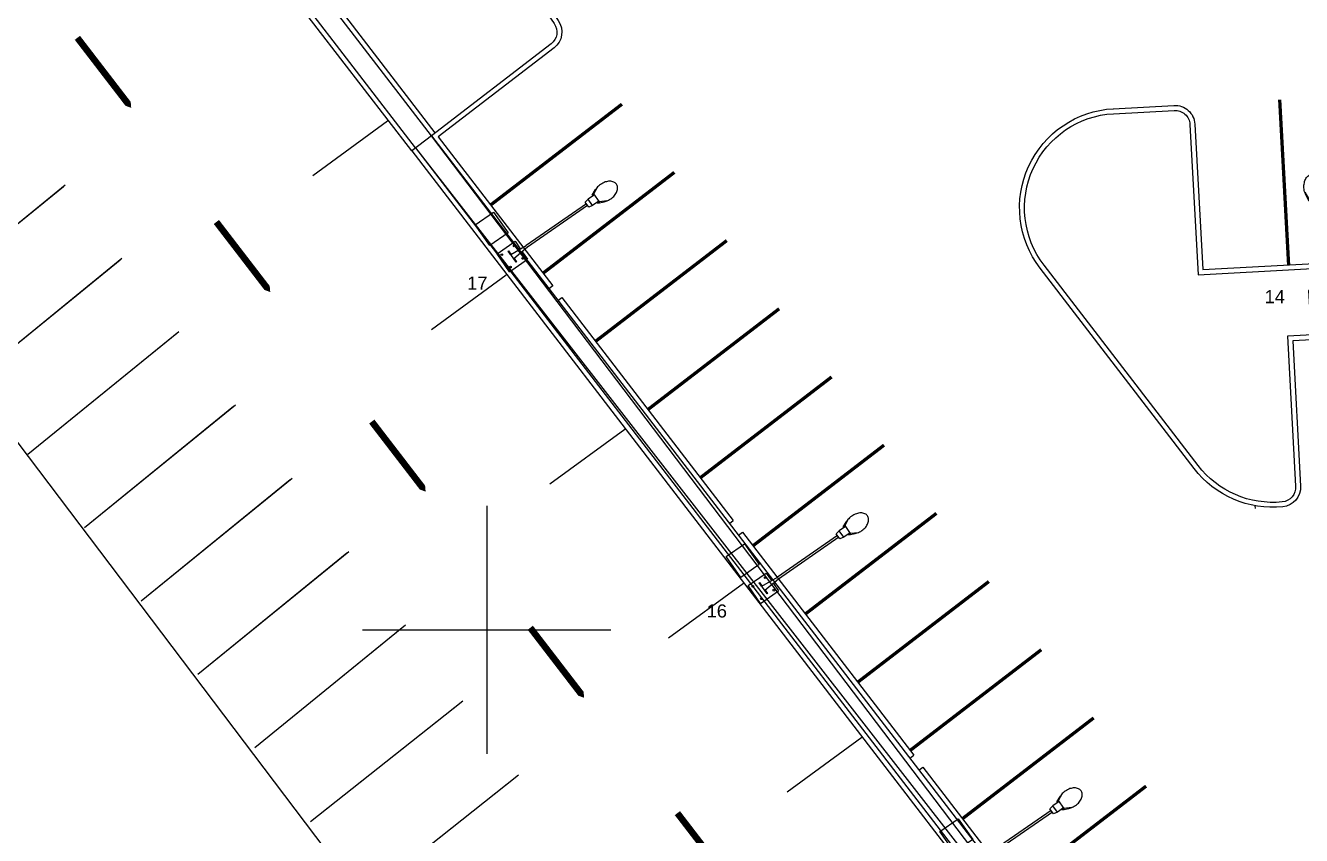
# Model space of a CAD drawing. Header units: millimetres. Extents: x 793 to 3159, y 750 to 2095.
# Drawn here: x 963.12 to 1001.68, y 1269.66 to 1294.14 of the extents above; entities that cross this region are included whole.
import ezdxf

# ---------------------------------------------------------------- set-up
doc = ezdxf.new("R2010")
doc.units = ezdxf.units.MM
doc.linetypes.add('CONTINUA', pattern=[0])
for name, color, linetype in [('A-CUNETAS', 3, 'Continuous'), ('A-GUARNICIONES', 1, 'Continuous'), ('A-PISOS-HATCH', 8, 'Continuous'), ('ESTACIONAMIENTO', 8, 'Continuous'), ('LUMINARIA', 3, 'Continuous'), ('poligono real existente', 210, 'Continuous'), ('RETUTM01', 8, 'Continuous'), ('XR', 1, 'Continuous')]:
    doc.layers.add(name, color=color, linetype=linetype)
doc.styles.get("Standard").update_dxf_attribs({"font": 'arial.ttf'})

# ---------------------------------------------------------------- blocks, each defined once
blk = doc.blocks.new('A$C6A1540C3')
at = {"layer": 'RETUTM01', "color": 8, "linetype": 'Continuous'}
for p, q in [((3.75, 7.5), (3.75, 0)), ((0, 3.75), (7.5, 3.75))]:
    blk.add_line(p, q, dxfattribs=at)
blk = doc.blocks.new('lampara individual')
at = {"color": 3, "linetype": 'CONTINUA'}
for p, q in [((508438.031, 3227004.84, -26.736), (508438.073, 3227004.18, -26.736)), ((508438.69, 3227004.882, -26.736), (508438.733, 3227004.223, -26.736)), ((508438.301, 3227004.537, -26.736), (508438.178, 3227004.529, -26.736)), ((508438.179, 3227004.507, -26.736), (508438.178, 3227004.529, -26.736)), ((508438.302, 3227004.515, -26.736), (508438.179, 3227004.507, -26.736)), ((508438.302, 3227004.526, -26.736), (508438.462, 3227004.536, -26.736)), ((508438.383, 3227003.993, -26.736), (508438.302, 3227004.526, -26.736)), ((508438.462, 3227004.536, -26.736), (508438.449, 3227003.997, -26.736)), ((508438.461, 3227004.547, -26.736), (508438.584, 3227004.555, -26.736)), ((508438.462, 3227004.525, -26.736), (508438.585, 3227004.533, -26.736)), ((508438.584, 3227004.555, -26.736), (508438.585, 3227004.533, -26.736)), ((508438.352, 3227004.198, -26.736), (508438.073, 3227004.18, -26.736)), ((508438.526, 3227001.785, -26.736), (508438.383, 3227003.993, -26.736)), ((508438.592, 3227001.789, -26.736), (508438.449, 3227003.997, -26.736)), ((508438.733, 3227004.223, -26.736), (508438.454, 3227004.205, -26.736)), ((508438.45, 3227001.654, -26.736), (508438.464, 3227001.781, -26.736)), ((508438.45, 3227001.654, -26.736), (508438.684, 3227001.669, -26.736)), ((508438.464, 3227001.781, -26.736), (508438.654, 3227001.794, -26.736)), ((508438.684, 3227001.669, -26.736), (508438.654, 3227001.794, -26.736)), ((508438.699, 3227001.439, -26.736), (508438.684, 3227001.669, -26.736)), ((508438.342, 3227001.214, -26.736), (508438.435, 3227001.421, -26.736)), ((508438.431, 3227001.487, -26.736), (508438.363, 3227001.298, -26.736)), ((508438.431, 3227001.487, -26.736), (508438.461, 3227001.489, -26.736)), ((508438.435, 3227001.421, -26.736), (508438.431, 3227001.487, -26.736)), ((508438.435, 3227001.421, -26.736), (508438.729, 3227001.44, -26.736)), ((508438.465, 3227001.423, -26.736), (508438.45, 3227001.654, -26.736)), ((508438.695, 3227001.504, -26.736), (508438.725, 3227001.506, -26.736)), ((508438.729, 3227001.44, -26.736), (508438.725, 3227001.506, -26.736)), ((508438.725, 3227001.506, -26.736), (508438.816, 3227001.327, -26.736)), ((508438.729, 3227001.44, -26.736), (508438.848, 3227001.247, -26.736))]:
    blk.add_line(p, q, dxfattribs=at)
at = {"color": 3, "linetype": 'CONTINUA', "elevation": -26.736}
for points in [[(508438.363, 3227001.298, 0.033777), (508438.348, 3227001.243, 0.068356), (508438.336, 3227001.085, 0.068356), (508438.368, 3227000.929, 0.080525), (508438.432, 3227000.811, 0.107063), (508438.531, 3227000.728, 0.138314), (508438.629, 3227000.707, 0.138314)], [(508438.629, 3227000.707, 0.138314), (508438.723, 3227000.74, 0.107063), (508438.81, 3227000.835, 0.080525), (508438.859, 3227000.961, 0.068356), (508438.87, 3227001.119, 0.068356), (508438.838, 3227001.275, 0.033777), (508438.816, 3227001.327, 0.107063)]]:
    blk.add_lwpolyline(points, format="xyb", dxfattribs=at)
at = {"color": 3, "linetype": 'CONTINUA'}
for centre in [(508438.139, 3227004.745, -26.736), (508438.595, 3227004.774, -26.736), (508438.168, 3227004.288, -26.736), (508438.625, 3227004.318, -26.736)]:
    blk.add_circle(centre, 0.0263, dxfattribs=at)
at = {"layer": 'XR', "color": 3}
blk.add_line((508438.031, 3227004.84, -26.736), (508438.69, 3227004.882, -26.736), dxfattribs=at)
blk.add_lwpolyline([(508439.016, 3227004.946), (508439.782, 3227004.997), (508439.827, 3227004.323), (508439.061, 3227004.272)], close=True, dxfattribs=at)
blk = doc.blocks.new('REG1')
at = {"linetype": 'CONTINUA'}
for p, q in [((117.568, 264.575), (116.908, 264.538)), ((116.908, 264.538), (116.945, 263.878)), ((117.568, 264.575), (117.605, 263.915)), ((117.605, 263.915), (116.945, 263.878))]:
    blk.add_line(p, q, dxfattribs=at)
blk = doc.blocks.new('LUM1')
at = {"linetype": 'CONTINUA'}
for p, q in [((322.259, 492.296), (322.422, 492.541)), ((322.422, 492.541), (322.313, 492.741)), ((322.477, 492.505), (322.367, 492.673)), ((322.405, 492.516), (322.598, 492.389)), ((322.422, 492.541), (322.477, 492.505)), ((322.46, 492.48), (322.477, 492.505)), ((322.033, 492.319), (322.259, 492.296)), ((322.314, 492.259), (322.116, 492.295)), ((322.259, 492.296), (322.314, 492.259)), ((322.275, 492.321), (322.468, 492.193)), ((322.314, 492.259), (322.33, 492.284)), ((322.468, 492.193), (322.598, 492.389)), ((322.468, 492.193), (322.585, 492.141)), ((322.585, 492.141), (322.691, 492.301)), ((322.598, 492.389), (322.691, 492.301)), ((322.62, 492.194), (324.463, 490.97)), ((322.656, 492.249), (324.5, 491.025)), ((324.463, 490.97), (324.885, 490.634)), ((324.973, 490.767), (324.5, 491.025)), ((324.836, 491.159), (324.682, 490.926)), ((324.836, 491.159), (325.387, 490.793)), ((324.964, 490.774), (325.032, 490.876)), ((324.982, 490.761), (325.05, 490.864)), ((325.032, 490.876), (325.05, 490.864)), ((324.625, 490.841), (324.471, 490.608)), ((324.471, 490.608), (325.021, 490.243)), ((324.875, 490.64), (324.807, 490.537)), ((324.826, 490.525), (324.807, 490.537)), ((324.894, 490.628), (324.826, 490.525)), ((324.885, 490.634), (324.973, 490.767)), ((325.358, 490.376), (324.885, 490.634)), ((324.973, 490.767), (325.394, 490.431)), ((325.176, 490.475), (325.021, 490.243)), ((325.387, 490.793), (325.232, 490.561)), ((327.202, 489.153), (325.358, 490.376)), ((327.238, 489.208), (325.394, 490.431)), ((327.167, 489.101), (327.273, 489.26)), ((327.26, 489.013), (327.167, 489.101)), ((327.26, 489.013), (327.39, 489.208)), ((327.452, 488.885), (327.26, 489.013)), ((327.39, 489.208), (327.273, 489.26)), ((327.582, 489.081), (327.39, 489.208)), ((327.436, 488.86), (327.599, 489.106)), ((327.527, 489.117), (327.544, 489.142)), ((327.599, 489.106), (327.544, 489.142)), ((327.544, 489.142), (327.742, 489.107)), ((327.599, 489.106), (327.825, 489.083)), ((327.381, 488.897), (327.398, 488.922)), ((327.436, 488.86), (327.381, 488.897)), ((327.381, 488.897), (327.491, 488.728)), ((327.545, 488.661), (327.436, 488.86))]:
    blk.add_line(p, q, dxfattribs=at)
for points in [[(322.116, 492.295, -0.033777), (322.061, 492.309, -0.068356), (321.918, 492.378, -0.068356), (321.799, 492.483, -0.080525), (321.728, 492.598, -0.107063), (321.705, 492.724, -0.138314), (321.736, 492.82, -0.138314)], [(321.736, 492.82, -0.138314), (321.812, 492.885, -0.107063), (321.937, 492.913, -0.080525), (322.071, 492.893, -0.068356), (322.214, 492.824, -0.068356), (322.333, 492.719, -0.033777), (322.367, 492.673, -0.107063)], [(328.122, 488.582, 0.138314), (328.152, 488.677, 0.107063), (328.13, 488.804, 0.080525), (328.059, 488.919, 0.068356), (327.94, 489.024, 0.068356), (327.797, 489.093, 0.033777), (327.742, 489.107, 0.107063)], [(327.491, 488.728, 0.033777), (327.525, 488.683, 0.068356), (327.644, 488.578, 0.068356), (327.787, 488.509, 0.080525), (327.921, 488.488, 0.107063), (328.046, 488.517, 0.138314), (328.122, 488.582, 0.138314)]]:
    blk.add_lwpolyline(points, format="xyb", dxfattribs=at)
for centre in [(324.865, 491.018), (324.612, 490.637), (325.246, 490.765), (324.993, 490.384)]:
    blk.add_circle(centre, 0.0263, dxfattribs=at)
at = {"linetype": 'CONTINUA', "xscale": 1.099223008363486, "yscale": 1.099223008363486, "zscale": 1.099223008363486, "rotation": 53.22797431436472}
blk.add_blockref('REG1', (480.994, 214.48), dxfattribs=at)

msp = doc.modelspace()

# ---------------------------------------------------------------- linework, layer by layer
at = {"layer": 'A-CUNETAS'}
msp.add_line((975.38342, 1290.80879), (974.78868, 1290.35187), dxfattribs=at)
for points in [[(974.78868, 1290.35187), (971.21453, 1295.00412, -0.60345536), (982.11425, 1318.71869), (1062.42566, 1323.06437, -0.41421356), (1075.89857, 1310.97467)], [(974.90763, 1290.44326), (971.33348, 1295.09551, -0.60345536), (982.12235, 1318.56891), (1062.43377, 1322.91459, -0.41421356), (1075.74879, 1310.96656)], [(975.38342, 1290.80879), (971.80928, 1295.46104, -0.60345536), (982.15477, 1317.96978), (989.79346, 1318.38312)], [(975.50237, 1290.90018), (971.92823, 1295.55243, -0.60345536), (982.16288, 1317.82), (989.80157, 1318.23333)]]:
    msp.add_lwpolyline(points, format="xyb", dxfattribs=at)
at = {"layer": 'A-CUNETAS', "color": 8}
for points in [[(995.99047, 1263.63888), (975.38342, 1290.80879)], [(974.90763, 1290.44326), (995.84952, 1263.53059)]]:
    msp.add_lwpolyline(points, dxfattribs=at)
at = {"layer": 'A-CUNETAS'}
for points in [[(974.78868, 1290.35187), (995.56335, 1263.31074)], [(974.90763, 1290.44326), (995.6823, 1263.40212)]]:
    msp.add_lwpolyline(points, dxfattribs=at)
at = {"layer": 'A-GUARNICIONES', "color": 5}
msp.add_line((1000.28639, 1279.54333), (1000.28205, 1279.62357), dxfattribs=at)
at = {"layer": 'A-GUARNICIONES', "color": 1}
for points in [[(989.89612, 1316.48589, 0.589522), (979.09499, 1294.2044, -0.40222408), (979.00133, 1293.5883), (975.38342, 1290.80879), (996.1581, 1263.76766), (999.76623, 1266.53965, -0.41421356), (1000.39723, 1266.45695), (1015.40283, 1246.92506, -0.40961141), (1014.229, 1237.38618), (1002.54865, 1228.11668)], [(989.90423, 1316.33611, 0.589522), (979.2176, 1294.29082, -0.40222408), (979.09272, 1293.46935), (975.59376, 1290.78123)], [(995.98891, 1291.62877), (997.82444, 1291.7281, -0.41421495), (998.45598, 1291.1614), (998.69372, 1286.76783), (1004.88466, 1287.10282), (1005.00893, 1284.80618), (1001.41419, 1284.61167), (1001.65179, 1280.22063, -0.40081067), (1001.11259, 1279.59121, -0.25953865), (998.434, 1280.74853), (993.78033, 1286.80593, -0.60345536), (995.99722, 1291.62923)]]:
    msp.add_lwpolyline(points, format="xyb", dxfattribs=at)
msp.add_lwpolyline([(1004.74299, 1286.94493), (1004.85105, 1284.94786), (1001.25631, 1284.75334), (1001.50201, 1280.21252, -0.40081067), (1001.09761, 1279.74046, -0.25953865), (998.55295, 1280.83991), (993.89928, 1286.89731, -0.60248492), (995.99723, 1291.479), (997.83254, 1291.57832, -0.41421495), (998.3062, 1291.15329), (998.55204, 1286.60994)], format="xyb", close=True, dxfattribs=at)
for points in [[(975.59376, 1290.78123), (979.05473, 1286.27629), (978.93578, 1286.18491)], [(979.20993, 1285.82806), (979.32888, 1285.91945), (984.50732, 1279.17899)], [(984.38837, 1279.0876), (984.50732, 1279.17899)], [(984.66252, 1278.73076), (984.78147, 1278.82214)], [(984.78147, 1278.82214), (989.95991, 1272.08168)], [(989.84096, 1271.9903), (989.95991, 1272.08168)], [(990.11511, 1271.63345), (990.23406, 1271.72483)], [(990.23406, 1271.72483), (995.91151, 1264.33484), (995.79256, 1264.24346)]]:
    msp.add_lwpolyline(points, dxfattribs=at)
at = {"layer": 'A-PISOS-HATCH'}
for p, q in [((964.32137, 1289.31314, 296.06236), (959.76382, 1285.60231, 296.11724)), ((964.2669, 1289.26879, 296.06302), (959.76382, 1285.60231, 296.11724)), ((966.0348, 1287.0975, 296.06302), (961.47725, 1283.38667, 296.11789)), ((965.98034, 1287.05315, 296.06368), (961.47725, 1283.38667, 296.11789)), ((967.74824, 1284.88185, 296.06368), (963.19068, 1281.17103, 296.11855)), ((967.69377, 1284.83751, 296.06433), (963.19068, 1281.17103, 296.11855)), ((969.46167, 1282.66621, 296.06433), (964.90412, 1278.95538, 296.11921)), ((969.40721, 1282.62186, 296.06499), (964.90412, 1278.95538, 296.11921)), ((971.17511, 1280.45057, 296.06499), (966.61755, 1276.73974, 296.11986)), ((971.12064, 1280.40622, 296.06564), (966.61755, 1276.73974, 296.11986)), ((972.88854, 1278.23492, 296.06564), (968.33099, 1274.5241, 296.12052)), ((972.83408, 1278.19058, 296.0663), (968.33099, 1274.5241, 296.12052)), ((974.60198, 1276.01928, 296.0663), (970.04442, 1272.30845, 296.12117)), ((974.54751, 1275.97493, 296.06695), (970.04442, 1272.30845, 296.12117)), ((976.33515, 1273.7183, 296.06695), (971.72759, 1270.06973, 296.12183)), ((976.28008, 1273.67469, 296.06761), (971.72759, 1270.06973, 296.12183)), ((978.01832, 1271.47958, 296.06761), (973.41077, 1267.83102, 296.12248)), ((977.96326, 1271.43597, 296.06827), (973.41077, 1267.83102, 296.12248))]:
    msp.add_line(p, q, dxfattribs=at)
at = {"layer": 'A-PISOS-HATCH', "color": 31, "true_color": 0xfecc66, "const_width": 0.1}
for points in [[(981.14273, 1291.76558), (977.17775, 1288.71944)], [(1001.28992, 1286.90831), (1001.01976, 1291.901)], [(982.72672, 1289.70379), (978.76174, 1286.65765)], [(984.31071, 1287.64201), (980.34574, 1284.59587)], [(985.8947, 1285.58022), (981.92973, 1282.53408)], [(987.4787, 1283.51843), (983.51372, 1280.47229)], [(989.06269, 1281.45665), (985.09771, 1278.41051)], [(990.64668, 1279.39486), (986.68171, 1276.34872)], [(992.23067, 1277.33307), (988.2657, 1274.28693)], [(993.81467, 1275.27128), (989.84969, 1272.22514)], [(995.39866, 1273.2095), (991.43368, 1270.16336)], [(996.98265, 1271.14771), (993.01768, 1268.10157)]]:
    msp.add_lwpolyline(points, dxfattribs=at)
at = {"layer": 'Defpoints'}
for p, q in [((1000.33963, 1232.01001, 296.133), (929.73972, 1325.36394, 297.56792)), ((971.79946, 1289.60848, 0.3299), (974.06155, 1291.26012, 0.32925)), ((971.79946, 1289.60848, 0.3299), (974.06155, 1291.26012, 0.32925)), ((975.3831, 1284.95025, 0.27503), (977.64518, 1286.60189, 0.27437)), ((975.3831, 1284.95025, 0.27503), (977.64518, 1286.60189, 0.27437)), ((978.96673, 1280.29202, 0.22015), (981.22882, 1281.94366, 0.2195)), ((978.96673, 1280.29202, 0.22015), (981.22882, 1281.94366, 0.2195)), ((982.55036, 1275.63379, 0.16528), (984.81245, 1277.28543, 0.16462)), ((982.55036, 1275.63379, 0.16528), (984.81245, 1277.28543, 0.16462)), ((986.134, 1270.97556, 0.11041), (988.39608, 1272.6272, 0.10975)), ((986.134, 1270.97556, 0.11041), (988.39608, 1272.6272, 0.10975))]:
    msp.add_line(p, q, dxfattribs=at)
at = {"layer": 'ESTACIONAMIENTO'}
for points in [[(964.68655, 1293.77217, 0.2, 0.2, 0), (966.07506, 1291.96426, 0.5, 0, 0), (966.31429, 1291.65463, 0, 0, 0)], [(968.88724, 1288.20403, 0.2, 0.2, 0), (970.27575, 1286.39613, 0.5, 0, 0), (970.51498, 1286.0865, 0, 0, 0)], [(973.58332, 1282.1694, 0.2, 0.2, 0), (974.97183, 1280.3615, 0.5, 0, 0), (975.21106, 1280.05187, 0, 0, 0)], [(978.37285, 1275.93583, 0.2, 0.2, 0), (979.76136, 1274.12792, 0.5, 0, 0), (980.00059, 1273.81829, 0, 0, 0)], [(982.81874, 1270.33114, 0.2, 0.2, 0), (984.20726, 1268.52323, 0.5, 0, 0), (984.44649, 1268.2136, 0, 0, 0)]]:
    msp.add_lwpolyline(points, format="xyseb", dxfattribs=at)

# ---------------------------------------------------------------- block references
at = {"layer": 'LUMINARIA', "linetype": 'CONTINUA', "rotation": 307.2649438688714}
msp.add_blockref('LUM1', (414.97558, 1247.29418, -53.472), dxfattribs=at)
at = {"layer": 'poligono real existente'}
msp.add_blockref('A$C6A1540C3', (973.30715, 1272.1269), dxfattribs=at)
at = {"layer": 'XR', "rotation": 121.1123747882652}
for p in [(3026514.91123, 1233436.98833, 53.472), (3026522.49937, 1233426.95943, 53.472), (3026528.95437, 1233418.64633, 53.472)]:
    msp.add_blockref('lampara individual', p, dxfattribs=at)

# ---------------------------------------------------------------- texts
at = {"layer": 'XR', "color": 3, "char_height": 0.395911, "attachment_point": 1}
for s, insert in [('17', (976.46443, 1286.55404, 26.736)), ('14', (1000.56364, 1286.14519, 26.736)), ('16', (983.70191, 1276.64212, 26.736))]:
    msp.add_mtext(s, dxfattribs=dict(at, insert=insert))

doc.saveas('drawing.dxf')
